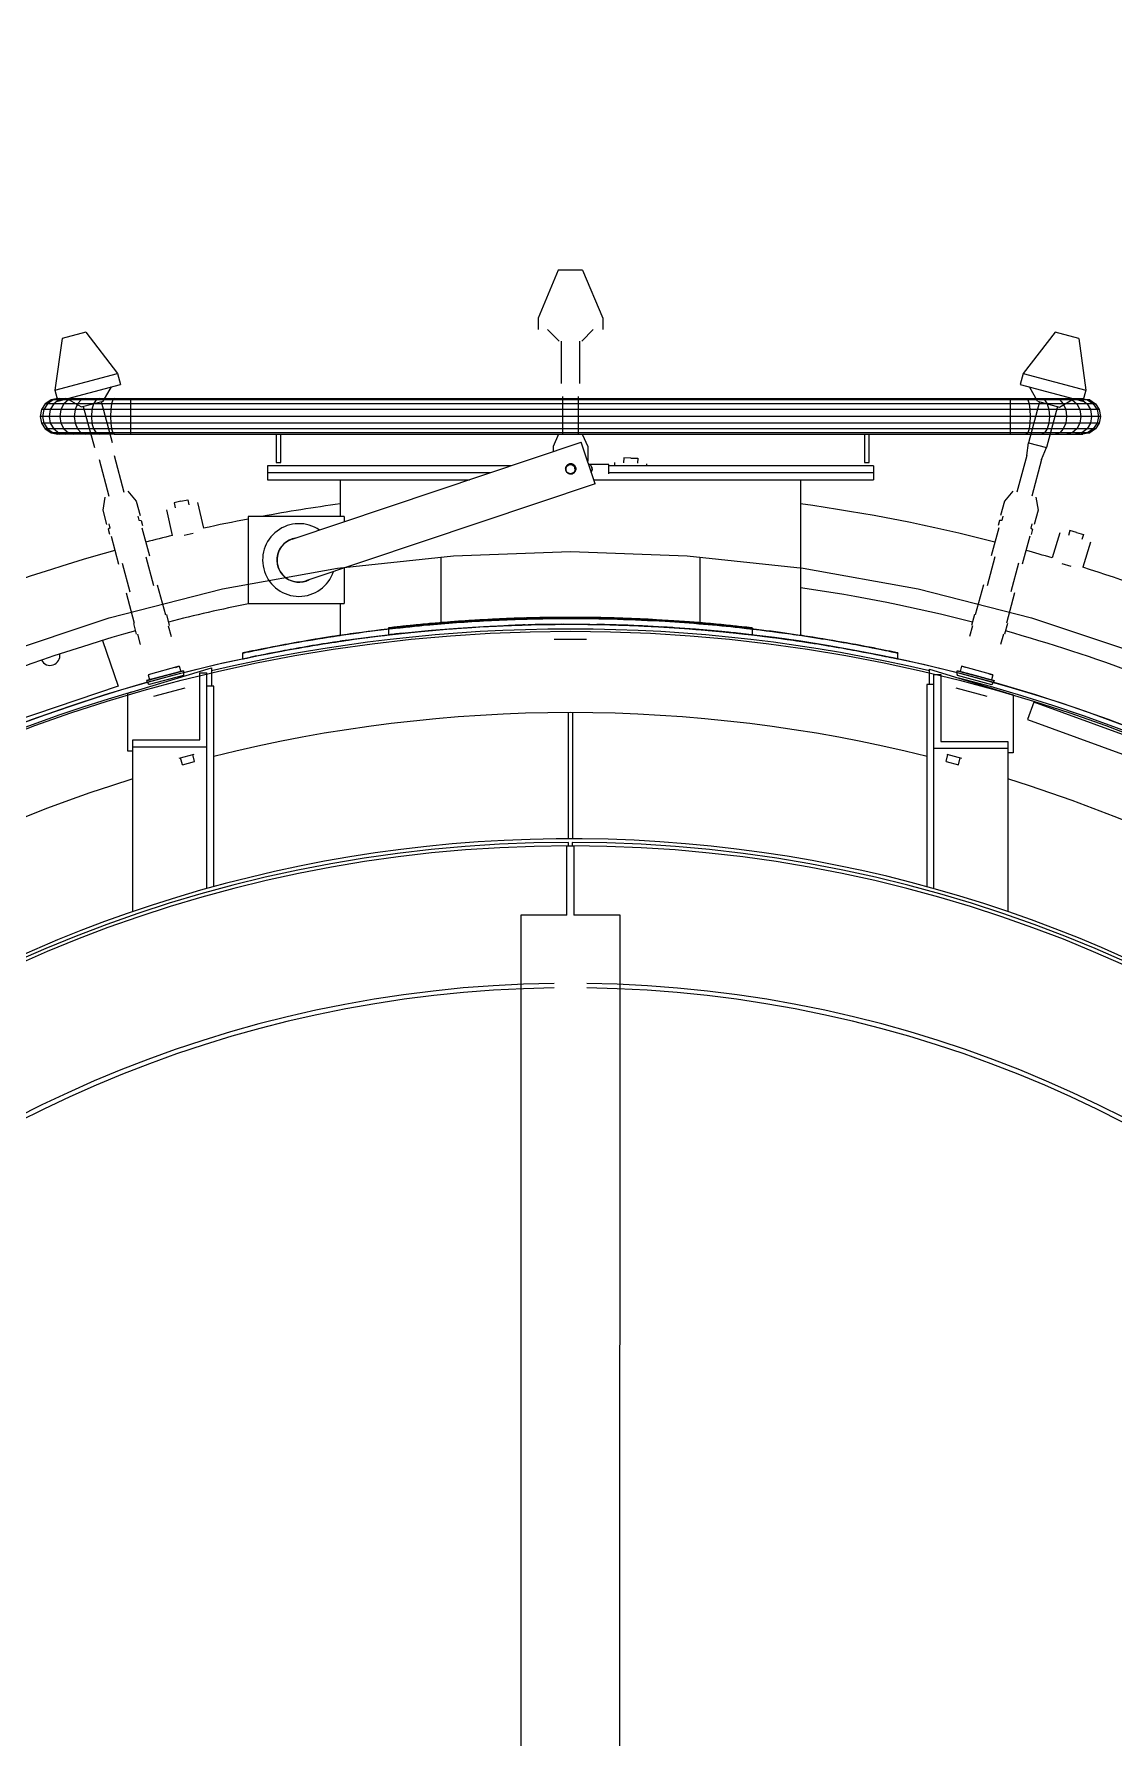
# Model space of a CAD drawing. Header units: metres. Extents: x 0 to 63075, y 0 to 44550.
# Drawn here: x 52629.6 to 52852.5, y 40463.6 to 40815.5 of the extents above; entities that cross this region are included whole.
import ezdxf

# ---------------------------------------------------------------- set-up
doc = ezdxf.new("R2010")
doc.units = ezdxf.units.M
doc.header["$LTSCALE"] = 75
for name, color, linetype in [('GSB', 7, 'Continuous'), ('ML6', 1, 'Continuous'), ('SDM', 7, 'Continuous'), ('SL1', 8, 'Continuous')]:
    doc.layers.add(name, color=color, linetype=linetype)
doc.styles.add('ROMANS', font='ROMANS.SHX')
doc.dimstyles.new('75___1-75', dxfattribs={"dimscale": 75, "dimtxt": 2.5, "dimasz": 2, "dimexe": 1.5, "dimexo": 1, "dimgap": 0.5, "dimtad": 1, "dimdec": 0, "dimzin": 12, "dimtxsty": 'ROMANS', "dimcen": 0, "dimclrd": 256, "dimclre": 256, "dimclrt": 3, "dimazin": 3, "dimtfac": 1, "dimtdec": 0, "dimtmove": 0, "dimatfit": 0, "dimfxl": 1, "dimlwd": -1, "dimlwe": -1, "dimarcsym": 0})

# ---------------------------------------------------------------- blocks, each defined once
blk = doc.blocks.new('A$C6bae614f')
at = {"layer": 'SL1'}
for p, q in [((365353.6, 46291.6), (365326, 46225.7)), ((365387.3, 46291.6), (365353.6, 46291.6)), ((365387.3, 46291.6), (365414.9, 46225.7)), ((365326, 46225.7), (365326, 46209.9)), ((365414.9, 46225.7), (365414.9, 46209.9)), ((364671.7, 46197.4), (364662, 46126.6)), ((364704.2, 46206.1), (364671.7, 46197.4)), ((364704.2, 46206.1), (364747.9, 46149.6)), ((365354.9, 46193.9), (365339, 46209.9)), ((365357.7, 46193.9), (365357.7, 46135.5)), ((365383.1, 46193.9), (365383.1, 46135.5)), ((365386, 46193.9), (365401.9, 46209.9)), ((366036.7, 46206.1), (365993, 46149.6)), ((366069.2, 46197.4), (366036.7, 46206.1)), ((366069.2, 46197.4), (366078.8, 46126.5)), ((364662, 46126.6), (364747.9, 46149.6)), ((364747.9, 46149.6), (364752, 46134.3)), ((365993, 46149.6), (365988.9, 46134.3)), ((365993, 46149.6), (366078.8, 46126.5)), ((364662, 46126.6), (364666.1, 46111.3)), ((364666.1, 46111.3), (364752, 46134.3)), ((364728.2, 46111.4), (364739.5, 46131)), ((365359.8, 46117.7), (365359.8, 46065.8)), ((365381.1, 46117.7), (365381.1, 46065.8)), ((365988.9, 46134.3), (366074.7, 46111.3)), ((366012.7, 46111.4), (366001.4, 46130.9)), ((366078.8, 46126.5), (366074.7, 46111.3)), ((364643.4, 46099.8), (364641.6, 46090.5)), ((364648.7, 46107.7), (364643.4, 46099.8)), ((366097.5, 46099.8), (364643.4, 46099.8)), ((364646.5, 46099.8), (364644.7, 46090.5)), ((364651.7, 46107.7), (364646.5, 46099.8)), ((364656.6, 46113), (364648.7, 46107.7)), ((366092.2, 46107.7), (364648.7, 46107.7)), ((364659.4, 46113), (364651.7, 46107.7)), ((364655.6, 46099.8), (364653.9, 46090.5)), ((364660.3, 46107.7), (364655.6, 46099.8)), ((364666, 46114.9), (364656.6, 46113)), ((366084.3, 46113), (364656.6, 46113)), ((364668.5, 46114.9), (364659.4, 46113)), ((364667.5, 46113), (364660.3, 46107.7)), ((366074.9, 46114.8), (364666, 46114.9)), ((364675.9, 46114.9), (364667.5, 46113)), ((364670.2, 46099.8), (364668.7, 46090.5)), ((364674.3, 46107.7), (364670.2, 46099.8)), ((364680.5, 46113), (364674.3, 46107.7)), ((364698.2, 46103.4), (364678.7, 46114.7)), ((364687.8, 46114.9), (364680.5, 46113)), ((364689.6, 46099.8), (364688.4, 46090.5)), ((364692.9, 46107.7), (364689.6, 46099.8)), ((364697.8, 46113), (364692.9, 46107.7)), ((364703.6, 46114.9), (364697.8, 46113)), ((364698.2, 46103.4), (364728.2, 46111.4)), ((364700.9, 46104.1), (364716.1, 46047.7)), ((364712.8, 46099.8), (364712, 46090.5)), ((364715.1, 46107.7), (364712.8, 46099.8)), ((364718.5, 46113), (364715.1, 46107.7)), ((364722.6, 46114.9), (364718.5, 46113)), ((364725.5, 46110.7), (364740.6, 46054.3)), ((364738.7, 46099.8), (364738.3, 46090.5)), ((364739.9, 46107.7), (364738.7, 46099.8)), ((364741.6, 46113), (364739.9, 46107.7)), ((364743.7, 46114.9), (364741.6, 46113)), ((364766, 46114.9), (364766, 46107.7)), ((364766, 46107.7), (364766, 46099.8)), ((364766, 46099.8), (364766, 46081.2)), ((365974.9, 46114.8), (365974.9, 46113)), ((365974.9, 46113), (365974.9, 46107.7)), ((365974.9, 46107.7), (365974.9, 46066)), ((365997.2, 46114.8), (365999.2, 46113)), ((365999.2, 46113), (366001, 46107.7)), ((366015.4, 46110.6), (366000.3, 46054.2)), ((366001, 46107.7), (366002.2, 46099.8)), ((366002.2, 46099.8), (366002.6, 46090.4)), ((366012.7, 46111.4), (366042.7, 46103.3)), ((366018.3, 46114.8), (366022.4, 46113)), ((366022.4, 46113), (366025.8, 46107.7)), ((366040, 46104.1), (366024.8, 46047.6)), ((366025.8, 46107.7), (366028.1, 46099.8)), ((366028.1, 46099.8), (366028.9, 46090.4)), ((366037.3, 46114.8), (366043.1, 46113)), ((366042.7, 46103.3), (366062.2, 46114.6)), ((366043.1, 46113), (366048, 46107.7)), ((366048, 46107.7), (366051.3, 46099.8)), ((366051.3, 46099.8), (366052.5, 46090.4)), ((366053.1, 46114.8), (366060.4, 46113)), ((366060.4, 46113), (366066.6, 46107.7)), ((366065, 46114.8), (366073.4, 46113)), ((366066.6, 46107.7), (366070.7, 46099.8)), ((366070.7, 46099.8), (366072.2, 46090.4)), ((366072.4, 46114.8), (366081.5, 46113)), ((366073.4, 46113), (366080.6, 46107.7)), ((366074.9, 46114.8), (366084.3, 46113)), ((366080.6, 46107.7), (366085.3, 46099.8)), ((366081.5, 46113), (366089.2, 46107.7)), ((366084.3, 46113), (366092.2, 46107.7)), ((366085.3, 46099.8), (366087, 46090.4)), ((366089.2, 46107.7), (366094.4, 46099.8)), ((366092.2, 46107.7), (366097.5, 46099.8)), ((366094.4, 46099.8), (366096.2, 46090.4)), ((366097.5, 46099.8), (366099.3, 46090.4)), ((364641.6, 46090.5), (364643.4, 46081.2)), ((366099.3, 46090.4), (364641.6, 46090.5)), ((364643.4, 46081.2), (364648.7, 46073.2)), ((366097.5, 46081.1), (364643.4, 46081.2)), ((364644.7, 46090.5), (364646.5, 46081.2)), ((364646.5, 46081.2), (364651.7, 46073.2)), ((364648.7, 46073.2), (364656.6, 46067.9)), ((366092.2, 46073.2), (364648.7, 46073.2)), ((364651.7, 46073.2), (364659.4, 46067.9)), ((364653.9, 46090.5), (364655.6, 46081.2)), ((364655.6, 46081.2), (364660.3, 46073.2)), ((364660.3, 46073.2), (364667.5, 46067.9)), ((364668.7, 46090.5), (364670.2, 46081.2)), ((364670.2, 46081.2), (364674.3, 46073.2)), ((364674.3, 46073.2), (364680.5, 46067.9)), ((364688.4, 46090.5), (364689.6, 46081.2)), ((364689.6, 46081.2), (364692.9, 46073.2)), ((364692.9, 46073.2), (364697.8, 46067.9)), ((364712, 46090.5), (364712.8, 46081.2)), ((364712.8, 46081.2), (364715.1, 46073.2)), ((364715.1, 46073.2), (364718.5, 46067.9)), ((364738.3, 46090.5), (364738.7, 46081.2)), ((364738.7, 46081.2), (364739.9, 46073.2)), ((364739.9, 46073.2), (364741.6, 46067.9)), ((364766, 46081.2), (364766, 46073.2)), ((364766, 46073.2), (364766, 46066.1)), ((366001, 46073.2), (365999.2, 46067.9)), ((366002.2, 46081.1), (366001, 46073.2)), ((366002.6, 46090.4), (366002.2, 46081.1)), ((366025.8, 46073.2), (366022.4, 46067.9)), ((366028.1, 46081.1), (366025.8, 46073.2)), ((366028.9, 46090.4), (366028.1, 46081.1)), ((366048, 46073.2), (366043.1, 46067.9)), ((366051.3, 46081.1), (366048, 46073.2)), ((366052.5, 46090.4), (366051.3, 46081.1)), ((366066.6, 46073.2), (366060.4, 46067.9)), ((366070.7, 46081.1), (366066.6, 46073.2)), ((366072.2, 46090.4), (366070.7, 46081.1)), ((366080.6, 46073.2), (366073.4, 46067.9)), ((366085.3, 46081.1), (366080.6, 46073.2)), ((366089.2, 46073.2), (366081.5, 46067.9)), ((366092.2, 46073.2), (366084.3, 46067.9)), ((366087, 46090.4), (366085.3, 46081.1)), ((366094.4, 46081.1), (366089.2, 46073.2)), ((366097.5, 46081.1), (366092.2, 46073.2)), ((366096.2, 46090.4), (366094.4, 46081.1)), ((366099.3, 46090.4), (366097.5, 46081.1)), ((364656.6, 46067.9), (364666, 46066.1)), ((366081.5, 46067.9), (364656.6, 46067.9)), ((364659.4, 46067.9), (364668.5, 46066.1)), ((364722.6, 46066.1), (364666, 46066.1)), ((364667.5, 46067.9), (364675.9, 46066.1)), ((364680.5, 46067.9), (364687.8, 46066.1)), ((364697.8, 46067.9), (364703.6, 46066.1)), ((364718.5, 46067.9), (364722.6, 46066.1)), ((364743.7, 46066.1), (364722.6, 46066.1)), ((364741.6, 46067.9), (364743.7, 46066.1)), ((364743.7, 46066.1), (366074.9, 46066)), ((364966, 46066.1), (364966, 46027)), ((364972.3, 46027), (364972.3, 46066.1)), ((364987.8, 45921.5), (365385.1, 46054.8)), ((365354.1, 46065.8), (365346.6, 46049.1)), ((365346.6, 46049.1), (365346.6, 46041.9)), ((365404.3, 45997.6), (365385.1, 46054.8)), ((365386.8, 46065.8), (365394.3, 46049.1)), ((365394.3, 46049.1), (365394.3, 46028.8)), ((365774.9, 46066.1), (365774.9, 46027)), ((365781.3, 46027), (365781.3, 46066.1)), ((365999.2, 46067.9), (365997.2, 46066)), ((365997.7, 46036.5), (366000.3, 46054.2)), ((366000.3, 46054.2), (366024.8, 46047.6)), ((366018.2, 46031), (366024.8, 46047.6)), ((366022.4, 46067.9), (366018.3, 46066)), ((366043.1, 46067.9), (366037.3, 46066)), ((366060.4, 46067.9), (366053.1, 46066)), ((366073.4, 46067.9), (366065, 46066)), ((366081.5, 46067.9), (366072.4, 46066)), ((366084.3, 46067.9), (366074.9, 46066)), ((366081.5, 46067.9), (366084.3, 46067.9)), ((364722.6, 46031), (364736.1, 45980.9)), ((364743.2, 46036.6), (364756.7, 45986.4)), ((364966, 46027), (364972.3, 46027)), ((365423.3, 46024.1), (365395.4, 46024.1)), ((365423.3, 46011.6), (365423.3, 46024.1)), ((365431.3, 46027), (365431.1, 46022.4)), ((365443.8, 46033.5), (365443.6, 46026.5)), ((365453.5, 46033.2), (365443.8, 46033.5)), ((365453.5, 46033.2), (365463.2, 46032.8)), ((365463.2, 46032.8), (365462.9, 46025.9)), ((365475.3, 46025.4), (365475.1, 46022.4)), ((365774.9, 46027), (365781.3, 46027)), ((365997.7, 46036.5), (365984.2, 45986.3)), ((366018.2, 46031), (366004.8, 45980.8)), ((365288.6, 46022.4), (364953.9, 46022.4)), ((364953.9, 46022.4), (364953.9, 46003.4)), ((365260.2, 46012.9), (364953.9, 46012.9)), ((364953.9, 46003.4), (365231.8, 46003.4)), ((365053.9, 46003.4), (365053.9, 45952.9)), ((365364, 46017.9), (365364.3, 46017.9)), ((365364.3, 46020.5), (365364.3, 46017.9)), ((365376.8, 46017.9), (365376.8, 46022.1)), ((365378, 46017.9), (365376.8, 46017.9)), ((365400.6, 46011.6), (365399.6, 46011.6)), ((365400.5, 46017.9), (365401.2, 46017.9)), ((365402.3, 46003.4), (365786.9, 46003.3)), ((365786.9, 46022.4), (365423.3, 46022.4)), ((365786.9, 46012.9), (365423.3, 46012.9)), ((365686.9, 46003.3), (365686.9, 45789.2)), ((365786.9, 46022.4), (365786.9, 46003.3)), ((364730.6, 45979.4), (364727.6, 45961.4)), ((364762.1, 45987.8), (364773.7, 45973.7)), ((364835, 45973.7), (364844.5, 45975.8)), ((364844.5, 45975.8), (364846, 45969)), ((365404.3, 45997.6), (365007, 45864.3)), ((365978.8, 45987.8), (365967.1, 45973.7)), ((366010.3, 45979.4), (366013.3, 45961.3)), ((364727.6, 45961.4), (364732.9, 45941.7)), ((364773.7, 45973.7), (364779, 45954.1)), ((364775.9, 45953.3), (364777.4, 45947.5)), ((364815.2, 45961.9), (364823.3, 45926.8)), ((364835, 45973.7), (364825.6, 45971.5)), ((364825.6, 45971.5), (364827.2, 45964.7)), ((364858, 45971.8), (364866.2, 45936.6)), ((364927.7, 45952.9), (364927.7, 45832.9)), ((365059.7, 45952.9), (364927.7, 45952.9)), ((365059.7, 45952.9), (365059.7, 45945.6)), ((365967.1, 45973.7), (365961.9, 45954.1)), ((365965, 45953.2), (365963.5, 45947.4)), ((366013.3, 45961.3), (366008, 45941.7)), ((364737.6, 45936.8), (364735, 45935.2)), ((364735, 45935.2), (364736.9, 45928.3)), ((364736, 45942.6), (364737.6, 45936.8)), ((364777.4, 45947.5), (364780.4, 45947.4)), ((364780.4, 45947.4), (364782.2, 45940.4)), ((364781.6, 45937.3), (364791.9, 45898.7)), ((364851.8, 45929.3), (364839.5, 45926.4)), ((365959.3, 45937.3), (365949, 45898.6)), ((365960.5, 45947.3), (365958.6, 45940.4)), ((365963.5, 45947.4), (365960.5, 45947.3)), ((366004.9, 45942.5), (366003.3, 45936.7)), ((366003.3, 45936.7), (366005.8, 45935.2)), ((366005.8, 45935.2), (366004, 45928.2)), ((366043.2, 45930.4), (366032.7, 45895.9)), ((366057.1, 45933.4), (366055, 45926.8)), ((366066.3, 45930.7), (366057.1, 45933.4)), ((366066.3, 45930.7), (366075.6, 45927.8)), ((364739.1, 45925.9), (364749.4, 45887.3)), ((366001.8, 45925.9), (365991.5, 45887.2)), ((366075.6, 45927.8), (366073.5, 45921.1)), ((366085.3, 45917.5), (366074.8, 45883)), ((364754.5, 45888.6), (364765.1, 45849)), ((364786.8, 45897.3), (364797.4, 45857.7)), ((365050.2, 45881.6), (365209.9, 45898.8)), ((365192.6, 45896.9), (365192.6, 45806.7)), ((365209.9, 45898.8), (365370.4, 45904.5)), ((365370.4, 45904.5), (365531, 45898.8)), ((365531, 45898.8), (365690.6, 45881.6)), ((365548.2, 45896.9), (365548.2, 45806.7)), ((365954.1, 45897.2), (365943.5, 45857.6)), ((365986.3, 45888.6), (365975.7, 45849)), ((366058.6, 45883.8), (366046.5, 45887.5)), ((364802.5, 45859), (364814, 45817.5)), ((364892.2, 45853.1), (365050.2, 45881.6)), ((365059.7, 45882), (365059.7, 45832.9)), ((365690.6, 45881.6), (365848.7, 45853.1)), ((365938.4, 45859), (365926.9, 45817.5)), ((364736.5, 45813.4), (364892.2, 45853.1)), ((364760, 45847.7), (364770.8, 45805.9)), ((365848.7, 45853.1), (366004.3, 45813.4)), ((365980.9, 45847.6), (365970, 45805.9)), ((364584.1, 45762.7), (364736.5, 45813.4)), ((364815.1, 45817.8), (364819.1, 45802.9)), ((364927.7, 45832.9), (365059.7, 45832.9)), ((365053.9, 45832.9), (365053.9, 45789.2)), ((365925.8, 45817.8), (365921.7, 45802.8)), ((366004.3, 45813.4), (366156.7, 45762.6)), ((364769.7, 45805.6), (364773.7, 45790.7)), ((364775.2, 45791.1), (364779.1, 45776.5)), ((364817.7, 45802.5), (364821.6, 45787.9)), ((365120.5, 45799.5), (365120.4, 45799.5)), ((365120.4, 45799.5), (365120.4, 45790)), ((365164.5, 45804.2), (365164.5, 45804.2)), ((365164.5, 45794.7), (365164.5, 45794.7)), ((365169.5, 45804.7), (365169.1, 45804.6)), ((365176.9, 45805.4), (365175.8, 45805.3)), ((365307.8, 45803.6), (365310.8, 45803.7)), ((365370.1, 45804.5), (365371, 45804.5)), ((365548.2, 45797.2), (365548.2, 45797.2)), ((365613.5, 45790.7), (365615.7, 45790.5)), ((365620.4, 45799.5), (365620.4, 45789.9)), ((365923.2, 45802.4), (365919.3, 45787.9)), ((365965.7, 45791), (365961.8, 45776.5)), ((365971.1, 45805.6), (365967.1, 45790.7)), ((364727.4, 45782.3), (364748.8, 45719.3)), ((364920.5, 45765.1), (364920.4, 45765.1)), ((364920.4, 45756.9), (364920.4, 45765.1)), ((365045.4, 45779.8), (365045.4, 45779.9)), ((365053.9, 45781.1), (365053.9, 45781.1)), ((365063.5, 45782.5), (365063.5, 45782.5)), ((365348.2, 45784), (365392.7, 45784)), ((365695.4, 45779.8), (365695.4, 45779.8)), ((365820.4, 45756.8), (365820.4, 45765)), ((364762, 45709.8), (364877, 45744.8)), ((364832.9, 45746.7), (364789.9, 45735.2)), ((364827.5, 45745.3), (364832.9, 45746.7)), ((364832.9, 45746.7), (364834.8, 45739.7)), ((364832.9, 45746.7), (364834.8, 45739.7)), ((364877, 45744.8), (364877, 45719.5)), ((365820.4, 45756.9), (365820.6, 45756.8)), ((365864.2, 45721.8), (365864.2, 45742.7)), ((365864.2, 45742.7), (365979.2, 45707.7)), ((365908, 45746.7), (365906.1, 45739.7)), ((365908, 45746.7), (365906.1, 45739.7)), ((365951, 45735.2), (365908, 45746.7)), ((365913.4, 45745.2), (365908, 45746.7)), ((364748.8, 45719.3), (364606.7, 45671.1)), ((364838.6, 45740.7), (364787.9, 45727.1)), ((364795.3, 45736.6), (364789.9, 45735.2)), ((364789.9, 45735.2), (364791.8, 45728.2)), ((364789.9, 45735.2), (364791.8, 45728.2)), ((364838.5, 45734.1), (364791.3, 45721.5)), ((364861.2, 45645.7), (364861.2, 45737.8)), ((364861.2, 45737.8), (364870.7, 45737.8)), ((364870.7, 45441), (364870.7, 45737.8)), ((364880.2, 45719.5), (364870.7, 45719.5)), ((364880.2, 45443.6), (364880.2, 45719.5)), ((365860.6, 45721.8), (365860.6, 45443.6)), ((365870.2, 45721.8), (365860.6, 45721.8)), ((365870.2, 45735.3), (365879.7, 45735.3)), ((365870.2, 45440.9), (365870.2, 45735.3)), ((365879.7, 45735.3), (365879.7, 45643.2)), ((365902.2, 45740.7), (365953, 45727.1)), ((365949.6, 45721.4), (365902.4, 45734.1)), ((365945.6, 45736.6), (365951, 45735.2)), ((365951, 45735.2), (365949.1, 45728.2)), ((365951, 45735.2), (365949.1, 45728.2)), ((364762, 45629.8), (364762, 45709.8)), ((364797.8, 45705.7), (364840.8, 45717.3)), ((365900.1, 45717.2), (365943.1, 45705.7)), ((365979.2, 45707.7), (365979.2, 45627.7)), ((366007.5, 45697.3), (365998.8, 45673.4)), ((366195.5, 45628.9), (366007.5, 45697.3)), ((365367.3, 45683), (365367.3, 45509.5)), ((365373.6, 45509.5), (365373.6, 45683)), ((365998.8, 45673.4), (366186.8, 45605)), ((364769.1, 45629.8), (364762, 45629.8)), ((364769.1, 45645.7), (364861.2, 45645.7)), ((364769.1, 45409.4), (364769.1, 45645.7)), ((364769.1, 45636.2), (364870.7, 45636.2)), ((364832.6, 45620.5), (364853.2, 45626)), ((364853.9, 45615.9), (364851.4, 45625.5)), ((365971.8, 45633.7), (365870.2, 45633.7)), ((365879.7, 45643.2), (365971.8, 45643.2)), ((365886.9, 45615.8), (365889.5, 45625.5)), ((365887.7, 45626), (365908.2, 45620.5)), ((365971.8, 45643.2), (365971.8, 45409.3)), ((365979.2, 45627.7), (365971.8, 45627.7)), ((364837.1, 45611.4), (364834.5, 45621)), ((364837.1, 45611.4), (364853.9, 45615.9)), ((365886.9, 45615.8), (365903.8, 45611.3)), ((365903.8, 45611.3), (365906.4, 45621)), ((365365.7, 45499.8), (365375.2, 45499.8)), ((365365.7, 45404.5), (365365.7, 45499.8)), ((365368, 45499.8), (365368, 45504.5)), ((365372.8, 45504.5), (365372.8, 45499.8)), ((365375.2, 45499.8), (365375.2, 45404.5)), ((365302.2, 45404.5), (365302.1, 43946.7)), ((365365.7, 45404.5), (365302.2, 45404.5)), ((365438.7, 45404.5), (365375.2, 45404.5)), ((365438.6, 43946.7), (365438.7, 45404.5))]:
    blk.add_line(p, q, dxfattribs=at)
for centre, radius in [((365370.6, 46017.9), 6.25), ((365370.4, 43654.5), 2150), ((365370.4, 43654.5), 2140.5)]:
    blk.add_circle(centre, radius, dxfattribs=at)
for centre, radius, start, end in [((365371, 46018.3), 7.07, 266.4501, 288.4989), ((365370.4, 43654.5), 2337.1, 97.7811, 100.4527), ((365370.4, 43654.5), 2337.1, 75.5375, 82.2151), ((365370.4, 43654.5), 2337.1, 100.9176, 102.4588), ((364997.4, 45892.9), 50, 55.6498, 341.4509), ((365370.4, 43654.5), 2337.1, 105.5375, 117.4588), ((365370.4, 43654.5), 2337.1, 103.5375, 104.4588), ((364997.4, 45892.9), 30.5, 99.9872, 297.1135), ((364997.4, 45892.9), 30.2, 108.5503, 288.5503), ((365370.4, 43654.5), 2337.1, 73.5375, 74.4588), ((365370.4, 43654.5), 2337.1, 68.1208, 72.4588), ((365370.4, 43654.5), 2222.8, 75.6037, 81.8123), ((365370.4, 43654.5), 2222.8, 101.4819, 104.3925), ((365369.7, 43668.7), 2145.4, 91.6497, 92.7166), ((365370.4, 43654.5), 2150, 1.1828, 189), ((365370.4, 43654.5), 2222.8, 105.6037, 119.3925), ((365370.4, 43654.5), 2143.5, 76.6809, 103.3057), ((365381.4, 43557.2), 2248, 96.1433, 96.6667), ((365365.7, 43701.4), 2112.4, 95.1275, 96.4682), ((365373.9, 43620.7), 2193.5, 95.477, 96.4421), ((365371.2, 43649.8), 2154.8, 91.6746, 91.9955), ((365370.1, 43645.6), 2159, 87.8948, 89.0315), ((365375.1, 43732.6), 2071.8, 86.225, 86.6726), ((365362.1, 43561.5), 2252.9, 84.8599, 85.2604), ((365378, 43744.2), 2069.5, 84.8441, 85.2808), ((365374.8, 43698.4), 2105.9, 83.5733, 84.8459), ((365370.4, 43654.5), 2222.8, 69.4626, 74.3925), ((365399.6, 43850.1), 1952.3, 81.6479, 81.8075), ((364655.2, 45761.5), 13.5, 208.0862, 9.41), ((365533.1, 44433.4), 1354.3, 77.7491, 78.1189), ((365370.4, 43654.5), 2143.5, 1.1864, 75.5738), ((365370.4, 43654.5), 2143.5, 106.3021, 165.1114), ((365370.4, 43654.5), 2028.5, 76.0134, 103.9828), ((365370.4, 43654.5), 2028.5, 107.2423, 162.472), ((365370.4, 43654.5), 2028.5, 17.5242, 72.754), ((365370.4, 43654.5), 1855, 313.8991, 229.5193), ((365370.4, 43654.5), 1850, 90.0718, 179.9244), ((365370.4, 43654.5), 1845.2, 90.072, 179.9242), ((365370.4, 43654.5), 1850, 0.0718, 89.9244), ((365370.4, 43654.5), 1845.2, 0.072, 89.9242), ((365370.4, 43654.5), 1656.3, 90.7765, 179.2198), ((365370.4, 43654.5), 1650, 90.7795, 179.2168), ((365370.4, 43654.5), 1656.3, 0.7765, 89.2198), ((365370.4, 43654.5), 1650, 0.7795, 89.2168)]:
    blk.add_arc(centre, radius, start, end, dxfattribs=at)
for centre, major_axis, ratio, start_param, end_param in [((365396.1, 46017.9), (0, 6.25), 0.704416, 4.712389, 6.283185), ((365370.6, 46011.7), (6.25, 0), 0.302029, 2.276963, 2.334974), ((365370.6, 46011.7), (6.25, 0), 0.302029, 0.676906, 0.864629), ((365396.1, 46017.9), (0, 6.25), 0.704416, 3.870248, 4.712389), ((365396.1, 46017.9), (0, -6.25), 0.704416, 0.728655, 1.570796), ((365400.6, 46017.9), (0, -6.25), 0.086824, 4.297471, 4.672487), ((365400.6, 46017.9), (0, 6.25), 0.086824, 1.155878, 1.530894), ((365400.6, 46017.9), (0, -6.25), 0.086824, 4.752291, 5.127307)]:
    blk.add_ellipse(centre, major_axis=major_axis, ratio=ratio, start_param=start_param, end_param=end_param, dxfattribs=at)
for points, knots in [([(365373.2, 46011.6), (365374.5, 46012), (365375.7, 46012.9), (365376.5, 46014), (365376.8, 46014.3), (365377, 46014.7), (365377.2, 46015.1), (365377.9, 46016.3), (365378.1, 46017.8), (365377.9, 46019.1), (365377.9, 46019.6), (365377.7, 46020.1), (365377.6, 46020.5), (365377.2, 46021.8), (365376.3, 46023), (365375.2, 46023.8), (365374.9, 46024.1), (365374.5, 46024.3), (365374.1, 46024.5), (365372.9, 46025.1), (365371.4, 46025.4), (365370.1, 46025.2), (365369.6, 46025.1), (365369.2, 46025), (365368.7, 46024.9), (365367.5, 46024.5), (365366.3, 46023.6), (365365.4, 46022.5), (365365.1, 46022.1), (365364.9, 46021.8), (365364.7, 46021.4), (365364.1, 46020.2), (365363.8, 46018.7), (365364, 46017.3), (365364.1, 46016.9), (365364.2, 46016.4), (365364.3, 46016), (365364.7, 46014.7), (365365.6, 46013.5), (365366.7, 46012.7), (365367.1, 46012.4), (365367.5, 46012.2), (365367.9, 46012), (365369, 46011.4), (365370.5, 46011.1), (365371.9, 46011.3), (365372.3, 46011.4), (365372.8, 46011.5), (365373.2, 46011.6)], [-42.355672, -42.355672, -42.355672, -42.355672, -38.384623, -38.384623, -38.384623, -37.06094, -37.06094, -37.06094, -33.0903, -33.0903, -33.0903, -31.766754, -31.766754, -31.766754, -27.796114, -27.796114, -27.796114, -26.472567, -26.472567, -26.472567, -22.501519, -22.501519, -22.501519, -21.177836, -21.177836, -21.177836, -17.206787, -17.206787, -17.206787, -15.883104, -15.883104, -15.883104, -11.912465, -11.912465, -11.912465, -10.588918, -10.588918, -10.588918, -6.618278, -6.618278, -6.618278, -5.294732, -5.294732, -5.294732, -1.323683, -1.323683, -1.323683, 0, 0, 0, 0]), ([(365373.2, 46011.6), (365371.9, 46011.1), (365370.4, 46011.1), (365369.1, 46011.5), (365368.7, 46011.6), (365368.2, 46011.8), (365367.8, 46012), (365366.6, 46012.5), (365365.6, 46013.6), (365364.9, 46014.8), (365364.7, 46015.2), (365364.5, 46015.6), (365364.3, 46016), (365363.9, 46017.3), (365363.9, 46018.8), (365364.2, 46020.1), (365364.3, 46020.5), (365364.5, 46021), (365364.7, 46021.4), (365365.3, 46022.6), (365366.3, 46023.6), (365367.5, 46024.3), (365367.9, 46024.6), (365368.3, 46024.7), (365368.7, 46024.9), (365370, 46025.3), (365371.5, 46025.4), (365372.8, 46025), (365373.3, 46024.9), (365373.7, 46024.7), (365374.1, 46024.5), (365375.3, 46024), (365376.4, 46022.9), (365377.1, 46021.7), (365377.3, 46021.3), (365377.5, 46020.9), (365377.6, 46020.5), (365378.1, 46019.2), (365378.1, 46017.7), (365377.7, 46016.4), (365377.6, 46015.9), (365377.4, 46015.5), (365377.2, 46015.1), (365376.7, 46013.9), (365375.6, 46012.8), (365374.4, 46012.2), (365374, 46011.9), (365373.6, 46011.7), (365373.2, 46011.6)], [0, 0, 0, 0, 3.971049, 3.971049, 3.971049, 5.294732, 5.294732, 5.294732, 9.265371, 9.265371, 9.265371, 10.588918, 10.588918, 10.588918, 14.559558, 14.559558, 14.559558, 15.883104, 15.883104, 15.883104, 19.854153, 19.854153, 19.854153, 21.177836, 21.177836, 21.177836, 25.148885, 25.148885, 25.148885, 26.472567, 26.472567, 26.472567, 30.443207, 30.443207, 30.443207, 31.766754, 31.766754, 31.766754, 35.737394, 35.737394, 35.737394, 37.06094, 37.06094, 37.06094, 41.031989, 41.031989, 41.031989, 42.355672, 42.355672, 42.355672, 42.355672]), ([(365366.4, 46023.5), (365366, 46023.2), (365365.7, 46022.9), (365365.4, 46022.5), (365365.1, 46022.1), (365364.9, 46021.8), (365364.7, 46021.4)], [23.86288, 23.86288, 23.86288, 23.86288, 25.191261, 25.191261, 25.191261, 26.514032, 26.514032, 26.514032, 26.514032]), ([(365371.5, 46025.2), (365371, 46025.3), (365370.5, 46025.2), (365370.1, 46025.2), (365369.6, 46025.1), (365369.2, 46025), (365368.7, 46024.9)], [18.562265, 18.562265, 18.562265, 18.562265, 19.88737, 19.88737, 19.88737, 21.211575, 21.211575, 21.211575, 21.211575]), ([(365376.2, 46022.8), (365375.9, 46023.2), (365375.6, 46023.5), (365375.2, 46023.8), (365374.9, 46024.1), (365374.5, 46024.3), (365374.1, 46024.5)], [13.255983, 13.255983, 13.255983, 13.255983, 14.583757, 14.583757, 14.583757, 15.907739, 15.907739, 15.907739, 15.907739]), ([(365364, 46018.7), (365364, 46018.3), (365364, 46017.8), (365364, 46017.3), (365364.1, 46016.9), (365364.2, 46016.4), (365364.3, 46016)], [29.170011, 29.170011, 29.170011, 29.170011, 30.494319, 30.494319, 30.494319, 31.817698, 31.817698, 31.817698, 31.817698]), ([(365365.7, 46013.6), (365366, 46013.3), (365366.3, 46013), (365366.7, 46012.7), (365367.1, 46012.4), (365367.5, 46012.2), (365367.8, 46012)], [34.469326, 34.469326, 34.469326, 34.469326, 35.7971, 35.7971, 35.7971, 37.121082, 37.121082, 37.121082, 37.121082]), ([(365375.5, 46012.9), (365375.9, 46013.3), (365376.2, 46013.6), (365376.5, 46014), (365376.8, 46014.3), (365377, 46014.7), (365377.2, 46015.1)], [2.614808, 2.614808, 2.614808, 2.614808, 3.977918, 3.977918, 3.977918, 5.300689, 5.300689, 5.300689, 5.300689]), ([(365378, 46017.8), (365378, 46018.2), (365378, 46018.7), (365377.9, 46019.1), (365377.9, 46019.6), (365377.7, 46020.1), (365377.6, 46020.5)], [7.956668, 7.956668, 7.956668, 7.956668, 9.280976, 9.280976, 9.280976, 10.604355, 10.604355, 10.604355, 10.604355]), ([(364920.4, 45765.1), (364919.8, 45764.9), (364931.7, 45767.6), (364954.7, 45772.1), (364966.2, 45774.4), (364980.5, 45777.1), (364997, 45780), (365013.6, 45782.9), (365032.3, 45786), (365052.2, 45789), (365086.9, 45794.2), (365130, 45799.7), (365177.4, 45803.9), (365204.5, 45806.4), (365233, 45808.4), (365261.9, 45809.8), (365290.9, 45811.3), (365320.3, 45812.1), (365348.8, 45812.5), (365356, 45812.5), (365363.1, 45812.6), (365370.2, 45812.6), (365413, 45812.6), (365457.6, 45811.2), (365500.6, 45808.6), (365536.4, 45806.5), (365571.1, 45803.4), (365602.9, 45800), (365628.4, 45797.2), (365652, 45794.2), (365673.1, 45791.2), (365678.4, 45790.5), (365683.5, 45789.7), (365688.5, 45789), (365718.7, 45784.5), (365745.7, 45779.7), (365767, 45775.8), (365784.6, 45772.5), (365798.3, 45769.7), (365807.2, 45767.8), (365814.4, 45766.4), (365818.6, 45765.5), (365820, 45765.2), (365820.4, 45765.1), (365820.6, 45765), (365820.6, 45765), (365820.6, 45765), (365817.8, 45765.6), (365812, 45766.9)], [0, 0, 0, 0, 170.05271, 170.05271, 170.05271, 255.079064, 255.079064, 255.079064, 340.105419, 340.105419, 340.105419, 488.891654, 488.891654, 488.891654, 573.912359, 573.912359, 573.912359, 658.933065, 658.933065, 658.933065, 680.188241, 680.188241, 680.188241, 807.719299, 807.719299, 807.719299, 913.995181, 913.995181, 913.995181, 999.015887, 999.015887, 999.015887, 1020.271063, 1020.271063, 1020.271063, 1147.810595, 1147.810595, 1147.810595, 1254.093539, 1254.093539, 1254.093539, 1339.119894, 1339.119894, 1339.119894, 1360.376482, 1360.376482, 1360.376482, 1446.186736, 1446.186736, 1446.186736, 1446.186736]), ([(365811.9, 45766.9), (365816.2, 45766), (365818.9, 45765.4), (365820, 45765.2), (365820.4, 45765.1), (365820.6, 45765), (365820.6, 45765), (365820.7, 45765), (365814.4, 45766.4), (365801.4, 45769.1), (365790.5, 45771.3), (365775, 45774.4), (365755.8, 45777.8), (365740.4, 45780.6), (365722.6, 45783.7), (365703.5, 45786.7), (365698.8, 45787.4), (365693.9, 45788.2), (365688.9, 45788.9), (365658.9, 45793.4), (365623, 45798.1), (365583.5, 45802), (365550.6, 45805.3), (365515.1, 45808), (365478.9, 45809.8), (365450, 45811.3), (365420.6, 45812.1), (365392, 45812.5), (365384.9, 45812.5), (365377.8, 45812.6), (365370.7, 45812.6), (365327.9, 45812.6), (365283.3, 45811.3), (365240.3, 45808.6), (365204.5, 45806.5), (365169.8, 45803.4), (365137.9, 45800), (365112.5, 45797.2), (365088.8, 45794.2), (365067.7, 45791.2), (365062.5, 45790.5), (365057.4, 45789.7), (365052.3, 45789), (365022.2, 45784.5), (364995.1, 45779.7), (364973.9, 45775.8), (364956.2, 45772.5), (364942.6, 45769.7), (364933.6, 45767.9), (364926.5, 45766.4), (364922.3, 45765.5), (364920.9, 45765.2), (364920.6, 45765.1), (364920.4, 45765.1), (364920.4, 45765.1)], [-1446.185662, -1446.185662, -1446.185662, -1446.185662, -1381.633071, -1381.633071, -1381.633071, -1360.376482, -1360.376482, -1360.376482, -1232.83695, -1232.83695, -1232.83695, -1126.554007, -1126.554007, -1126.554007, -1041.527652, -1041.527652, -1041.527652, -1020.271063, -1020.271063, -1020.271063, -892.740005, -892.740005, -892.740005, -786.464123, -786.464123, -786.464123, -701.443418, -701.443418, -701.443418, -680.188241, -680.188241, -680.188241, -552.657183, -552.657183, -552.657183, -446.381301, -446.381301, -446.381301, -361.360595, -361.360595, -361.360595, -340.105419, -340.105419, -340.105419, -212.565887, -212.565887, -212.565887, -106.282943, -106.282943, -106.282943, -21.256589, -21.256589, -21.256589, 0, 0, 0, 0]), ([(365120.4, 45799.5), (365120.1, 45799.5), (365126.7, 45800.3), (365139.4, 45801.7), (365145.8, 45802.3), (365153.8, 45803.2), (365163, 45804.1), (365172.1, 45804.9), (365182.6, 45805.9), (365193.6, 45806.8), (365210.2, 45808.2), (365230.2, 45809.6), (365252.2, 45810.8), (365266.8, 45811.6), (365282.3, 45812.3), (365298.2, 45812.8), (365314.2, 45813.4), (365330.5, 45813.7), (365346.6, 45813.9), (365354.6, 45814), (365362.6, 45814), (365370.5, 45814), (365401.9, 45814.1), (365435.3, 45813.3), (365466.2, 45811.9), (365481.6, 45811.2), (365496.3, 45810.4), (365510, 45809.5), (365523.6, 45808.6), (365536.1, 45807.7), (365547.2, 45806.8), (365563.9, 45805.4), (365578.9, 45804), (365590.7, 45802.8), (365598.6, 45802), (365605, 45801.2), (365609.8, 45800.7), (365614.6, 45800.2), (365617.7, 45799.8), (365619.3, 45799.6), (365620.1, 45799.5), (365620.4, 45799.5), (365620.5, 45799.5), (365620.7, 45799.5), (365618.1, 45799.8), (365612.9, 45800.4)], [-1508.199203, -1508.199203, -1508.199203, -1508.199203, -1413.936463, -1413.936463, -1413.936463, -1366.805094, -1366.805094, -1366.805094, -1319.673724, -1319.673724, -1319.673724, -1248.977103, -1248.977103, -1248.977103, -1201.846023, -1201.846023, -1201.846023, -1154.714942, -1154.714942, -1154.714942, -1131.149402, -1131.149402, -1131.149402, -1036.887241, -1036.887241, -1036.887241, -989.75616, -989.75616, -989.75616, -942.62508, -942.62508, -942.62508, -871.928025, -871.928025, -871.928025, -824.796656, -824.796656, -824.796656, -777.665286, -777.665286, -777.665286, -754.099601, -754.099601, -754.099601, -694.359005, -694.359005, -694.359005, -694.359005]), ([(365612.9, 45800.4), (365616, 45800), (365618.1, 45799.8), (365619.3, 45799.6), (365620.1, 45799.5), (365620.4, 45799.5), (365620.5, 45799.5), (365620.8, 45799.4), (365614.2, 45800.3), (365601.4, 45801.6), (365595, 45802.3), (365587.1, 45803.2), (365577.9, 45804), (365568.7, 45804.9), (365558.3, 45805.9), (365547.2, 45806.8), (365530.6, 45808.2), (365510.7, 45809.6), (365488.7, 45810.8), (365474.1, 45811.6), (365458.6, 45812.3), (365442.6, 45812.8), (365426.7, 45813.4), (365410.4, 45813.7), (365394.3, 45813.9), (365386.3, 45814), (365378.3, 45814), (365370.4, 45814), (365338.9, 45814.1), (365305.5, 45813.3), (365274.7, 45811.9), (365259.3, 45811.2), (365244.5, 45810.4), (365230.9, 45809.5), (365217.3, 45808.6), (365204.8, 45807.7), (365193.6, 45806.8), (365176.9, 45805.4), (365161.9, 45804), (365150.2, 45802.8), (365142.3, 45802), (365135.9, 45801.3), (365131.1, 45800.7), (365126.3, 45800.2), (365123.1, 45799.8), (365121.6, 45799.7), (365120.8, 45799.6), (365120.4, 45799.5), (365120.4, 45799.5)], [694.369982, 694.369982, 694.369982, 694.369982, 730.533917, 730.533917, 730.533917, 754.099601, 754.099601, 754.099601, 848.362341, 848.362341, 848.362341, 895.49371, 895.49371, 895.49371, 942.62508, 942.62508, 942.62508, 1013.321701, 1013.321701, 1013.321701, 1060.452781, 1060.452781, 1060.452781, 1107.583862, 1107.583862, 1107.583862, 1131.149402, 1131.149402, 1131.149402, 1225.411563, 1225.411563, 1225.411563, 1272.542644, 1272.542644, 1272.542644, 1319.673724, 1319.673724, 1319.673724, 1390.370779, 1390.370779, 1390.370779, 1437.502148, 1437.502148, 1437.502148, 1484.633518, 1484.633518, 1484.633518, 1508.199203, 1508.199203, 1508.199203, 1508.199203]), ([(365297, 45812.8), (365287.3, 45812.5), (365277.7, 45812.1), (365268.4, 45811.6), (365258, 45811.1), (365248.1, 45810.6), (365238.9, 45810), (365229.7, 45809.5), (365221.3, 45808.9), (365213.8, 45808.4), (365202.6, 45807.5), (365192.5, 45806.7), (365184.5, 45806), (365179.2, 45805.6), (365174.9, 45805.2), (365171.7, 45804.9), (365168.5, 45804.6), (365166.3, 45804.4), (365165.3, 45804.3), (365164.8, 45804.2), (365164.5, 45804.2), (365164.5, 45804.2)], [-218.720091, -218.720091, -218.720091, -218.720091, -190.321499, -190.321499, -190.321499, -158.587703, -158.587703, -158.587703, -126.853907, -126.853907, -126.853907, -79.283692, -79.283692, -79.283692, -47.570215, -47.570215, -47.570215, -15.856738, -15.856738, -15.856738, 0, 0, 0, 0]), ([(364920.4, 45756.9), (364919.8, 45756.7), (364931.7, 45759.4), (364954.7, 45764), (364966.2, 45766.2), (364980.5, 45769), (364997, 45771.9), (365013.6, 45774.8), (365032.3, 45777.9), (365052.2, 45780.9), (365086.9, 45786.1), (365130, 45791.6), (365177.4, 45795.9), (365204.5, 45798.3), (365233, 45800.4), (365261.9, 45801.8), (365290.9, 45803.3), (365320.3, 45804.1), (365348.8, 45804.5), (365356, 45804.5), (365363.1, 45804.6), (365370.2, 45804.6), (365413, 45804.6), (365457.6, 45803.2), (365500.6, 45800.6), (365536.4, 45798.4), (365571.1, 45795.4), (365602.9, 45791.9), (365628.4, 45789.2), (365652, 45786.1), (365673.1, 45783.1), (365678.4, 45782.4), (365683.5, 45781.6), (365688.5, 45780.9), (365718.7, 45776.4), (365745.7, 45771.6), (365767, 45767.6), (365784.6, 45764.3), (365798.3, 45761.5), (365807.2, 45759.7), (365814.4, 45758.2), (365818.6, 45757.3), (365820, 45757), (365820.4, 45756.9), (365820.6, 45756.9), (365820.6, 45756.8), (365820.6, 45756.8), (365820.6, 45756.8), (365820.6, 45756.8)], [-2720.818551, -2720.818551, -2720.818551, -2720.818551, -2550.761656, -2550.761656, -2550.761656, -2465.733209, -2465.733209, -2465.733209, -2380.704761, -2380.704761, -2380.704761, -2231.915015, -2231.915015, -2231.915015, -2146.892303, -2146.892303, -2146.892303, -2061.869592, -2061.869592, -2061.869592, -2040.613914, -2040.613914, -2040.613914, -1913.079846, -1913.079846, -1913.079846, -1806.801456, -1806.801456, -1806.801456, -1721.778744, -1721.778744, -1721.778744, -1700.523066, -1700.523066, -1700.523066, -1572.980395, -1572.980395, -1572.980395, -1466.694835, -1466.694835, -1466.694835, -1381.666388, -1381.666388, -1381.666388, -1360.409276, -1360.409276, -1360.409276, -1360.15998, -1360.15998, -1360.15998, -1360.15998]), ([(364931, 45767.3), (364936.7, 45768.5), (364944.6, 45770.2), (364954.7, 45772.1), (364966.2, 45774.4), (364980.5, 45777.1), (364997, 45780), (365013.6, 45782.9), (365032.3, 45786), (365052.2, 45789), (365052.8, 45789.1), (365053.3, 45789.1), (365053.9, 45789.2)], [-2625.012374, -2625.012374, -2625.012374, -2625.012374, -2550.700255, -2550.700255, -2550.700255, -2465.6739, -2465.6739, -2465.6739, -2380.647546, -2380.647546, -2380.647546, -2378.126715, -2378.126715, -2378.126715, -2378.126715]), ([(365053.9, 45789.2), (365023.1, 45784.7), (364995.5, 45779.8), (364973.9, 45775.8), (364956.2, 45772.5), (364942.6, 45769.7), (364933.6, 45767.9), (364932.8, 45767.7), (364931.9, 45767.5), (364931.1, 45767.3)], [2378.389264, 2378.389264, 2378.389264, 2378.389264, 2508.187078, 2508.187078, 2508.187078, 2614.470021, 2614.470021, 2614.470021, 2625.021203, 2625.021203, 2625.021203, 2625.021203]), ([(365045.4, 45779.8), (365045, 45779.7), (365053.5, 45781.1), (365070.2, 45783.5), (365078.5, 45784.6), (365088.8, 45786.1), (365100.7, 45787.6), (365112.7, 45789.1), (365126.2, 45790.7), (365140.6, 45792.2), (365162.2, 45794.6), (365188.1, 45797), (365216.6, 45799), (365235.7, 45800.4), (365255.8, 45801.6), (365276.5, 45802.5), (365297.2, 45803.4), (365318.4, 45804), (365339.4, 45804.3), (365349.8, 45804.5), (365360.2, 45804.5), (365370.5, 45804.6), (365411.4, 45804.6), (365454.9, 45803.3), (365494.9, 45800.9), (365514.9, 45799.8), (365534.1, 45798.4), (365551.8, 45796.9), (365569.6, 45795.4), (365585.8, 45793.8), (365600.3, 45792.2), (365622, 45789.9), (365641.5, 45787.4), (365656.8, 45785.4), (365667, 45784), (365675.4, 45782.8), (365681.6, 45781.9), (365687.8, 45781), (365691.9, 45780.4), (365694, 45780), (365695, 45779.9), (365695.4, 45779.8), (365695.5, 45779.8)], [0, 0, 0, 0, 122.62641, 122.62641, 122.62641, 183.939614, 183.939614, 183.939614, 245.252819, 245.252819, 245.252819, 337.220972, 337.220972, 337.220972, 398.533073, 398.533073, 398.533073, 459.845175, 459.845175, 459.845175, 490.501226, 490.501226, 490.501226, 613.12543, 613.12543, 613.12543, 674.437532, 674.437532, 674.437532, 735.749633, 735.749633, 735.749633, 827.71944, 827.71944, 827.71944, 889.032645, 889.032645, 889.032645, 950.34585, 950.34585, 950.34585, 980.983435, 980.983435, 980.983435, 980.983435]), ([(365110.5, 45796.8), (365119.8, 45798), (365130, 45799.1), (365140.6, 45800.3), (365148.6, 45801.1), (365157.2, 45802), (365166.3, 45802.9)], [-1761.932306, -1761.932306, -1761.932306, -1761.932306, -1716.730944, -1716.730944, -1716.730944, -1682.590374, -1682.590374, -1682.590374, -1682.590374]), ([(365130.1, 45791.1), (365132.7, 45791.4), (365135.8, 45791.7), (365139.4, 45792.1), (365145.8, 45792.8), (365153.8, 45793.6), (365163, 45794.5), (365172.1, 45795.4), (365182.6, 45796.3), (365193.6, 45797.3), (365210.2, 45798.6), (365230.2, 45800.1), (365252.2, 45801.3), (365266.8, 45802.1), (365282.3, 45802.8), (365298.2, 45803.3), (365314.2, 45803.9), (365330.5, 45804.2), (365346.6, 45804.4), (365354.6, 45804.5), (365362.6, 45804.5), (365370.5, 45804.5), (365401.9, 45804.6), (365435.3, 45803.8), (365466.2, 45802.4), (365481.6, 45801.7), (365496.3, 45800.9), (365510, 45800), (365523.6, 45799.1), (365536.1, 45798.2), (365547.2, 45797.2), (365554.9, 45796.6), (365562.1, 45796), (365568.9, 45795.3)], [67.721191, 67.721191, 67.721191, 67.721191, 94.263554, 94.263554, 94.263554, 141.395331, 141.395331, 141.395331, 188.527107, 188.527107, 188.527107, 259.224331, 259.224331, 259.224331, 306.355814, 306.355814, 306.355814, 353.487296, 353.487296, 353.487296, 377.053038, 377.053038, 377.053038, 471.316003, 471.316003, 471.316003, 518.447485, 518.447485, 518.447485, 565.578968, 565.578968, 565.578968, 597.896789, 597.896789, 597.896789, 597.896789]), ([(365273.1, 45802.3), (365295.1, 45803.3), (365317.8, 45804), (365340.2, 45804.3), (365350.4, 45804.5), (365360.5, 45804.5), (365370.5, 45804.6), (365370.5, 45804.6), (365370.6, 45804.6), (365370.7, 45804.6)], [1337.541822, 1337.541822, 1337.541822, 1337.541822, 1403.043226, 1403.043226, 1403.043226, 1432.894963, 1432.894963, 1432.894963, 1433.142531, 1433.142531, 1433.142531, 1433.142531]), ([(365464.1, 45802.5), (365473.4, 45802.1), (365482.6, 45801.6), (365491.7, 45801.1), (365511.2, 45800), (365529.8, 45798.7), (365547.1, 45797.3), (365564.4, 45795.8), (365580.2, 45794.3), (365594.3, 45792.8), (365615.4, 45790.6), (365634.4, 45788.3), (365649.3, 45786.4), (365659.3, 45785.1), (365667.4, 45783.9), (365673.5, 45783.1), (365677.7, 45782.5), (365680.9, 45782), (365683.2, 45781.7)], [1524.618637, 1524.618637, 1524.618637, 1524.618637, 1552.301912, 1552.301912, 1552.301912, 1612.005387, 1612.005387, 1612.005387, 1671.708861, 1671.708861, 1671.708861, 1761.26552, 1761.26552, 1761.26552, 1820.969959, 1820.969959, 1820.969959, 1862.663167, 1862.663167, 1862.663167, 1862.663167]), ([(365630.4, 45788.8), (365621, 45789.9), (365610.9, 45791.1), (365600.3, 45792.2), (365592.3, 45793.1), (365583.7, 45794), (365574.6, 45794.8)], [-780.957624, -780.957624, -780.957624, -780.957624, -735.749633, -735.749633, -735.749633, -701.637472, -701.637472, -701.637472, -701.637472]), ([(365045.4, 45779.8), (365018, 45775.7), (364993.5, 45771.3), (364973.9, 45767.6), (364956.2, 45764.3), (364942.6, 45761.6), (364933.6, 45759.7), (364932.7, 45759.5), (364931.8, 45759.3), (364931, 45759.2)], [-330.317973, -330.317973, -330.317973, -330.317973, -212.571119, -212.571119, -212.571119, -106.285559, -106.285559, -106.285559, -95.27526, -95.27526, -95.27526, -95.27526]), ([(365063.3, 45782.5), (365059.5, 45781.9), (365056.9, 45781.6), (365055.4, 45781.3), (365054.6, 45781.2), (365054.1, 45781.1), (365053.9, 45781.1)], [880.195792, 880.195792, 880.195792, 880.195792, 925.411089, 925.411089, 925.411089, 949.905347, 949.905347, 949.905347, 949.905347]), ([(365695.5, 45779.8), (365695.9, 45779.7), (365687.3, 45781.1), (365670.7, 45783.5), (365668.2, 45783.8), (365665.4, 45784.2), (365662.5, 45784.6)], [-981.02147, -981.02147, -981.02147, -981.02147, -858.376043, -858.376043, -858.376043, -839.50458, -839.50458, -839.50458, -839.50458]), ([(365695.4, 45779.8), (365722.8, 45775.6), (365747.4, 45771.3), (365767, 45767.6), (365784.6, 45764.3), (365798.3, 45761.5), (365807.2, 45759.7), (365808.9, 45759.3), (365810.4, 45759), (365811.8, 45758.7)], [1030.091303, 1030.091303, 1030.091303, 1030.091303, 1147.838157, 1147.838157, 1147.838157, 1254.123716, 1254.123716, 1254.123716, 1274.153136, 1274.153136, 1274.153136, 1274.153136])]:
    blk.add_open_spline(points, degree=3, knots=knots, dxfattribs=at)
for points in [[(365382.3, 45812.5), (365406.1, 45812.4), (365430.7, 45811.9), (365454.7, 45810.9)], [(365120.4, 45799.5), (365120.4, 45799.5), (365120.4, 45799.5), (365120.4, 45799.5)], [(365164.5, 45804.2), (365164.3, 45804.2), (365168.2, 45804.6), (365175.8, 45805.3)], [(365358.6, 45804.5), (365334.5, 45804.4), (365309.8, 45803.8), (365285.5, 45802.9)], [(364920.4, 45765.1), (364920.4, 45765.1), (364920.4, 45765.1), (364920.4, 45765.1)], [(365045.4, 45779.8), (365045.2, 45779.8), (365048.1, 45780.2), (365053.9, 45781.1)], [(365053.9, 45781.1), (365053.7, 45781.1), (365056.3, 45781.5), (365061.5, 45782.2)], [(365053.9, 45781.1), (365053.8, 45781.1), (365053.8, 45781.1), (365053.9, 45781.1)], [(364920.4, 45756.9), (364920.1, 45756.8), (364923.7, 45757.6), (364930.9, 45759.1)]]:
    blk.add_open_spline(points, degree=3, dxfattribs=at)
for points, weights in [([(364787.9, 45727.1), (364796.7, 45729.6), (364805.2, 45731.9), (364813.2, 45734), (364821.3, 45736.2), (364829.7, 45738.4), (364838.6, 45740.7)], [0.041207220195, 0.0444714801337, 0.0477357400724, 0.0510000000111, 0.0477357412814, 0.0444714825517, 0.041207223822]), ([(365902.2, 45740.7), (365911.1, 45738.4), (365919.6, 45736.2), (365927.6, 45734), (365935.7, 45731.8), (365944.1, 45729.5), (365953, 45727.1)], [0.0412072239386, 0.0444714826507, 0.0477357413628, 0.0510000000748, 0.0477357401322, 0.0444714801895, 0.0412072202468])]:
    blk.add_rational_spline(points, weights, degree=3, knots=[0, 0, 0, 0, 0.5, 0.5, 0.5, 1, 1, 1, 1], dxfattribs=at)
for points, weights in [([(364791.3, 45721.5), (364790.2, 45723.3), (364789.1, 45725.2), (364787.9, 45727.1)], [0.000226326625394, 0.000225238989638, 0.000224151353882, 0.000223063718126]), ([(364838.6, 45740.7), (364838.6, 45738.4), (364838.6, 45736.2), (364838.5, 45734.1)], [0.000223063712065, 0.000224151351188, 0.000225238990312, 0.000226326629435]), ([(365902.4, 45734.1), (365902.3, 45736.2), (365902.3, 45738.4), (365902.2, 45740.7)], [0.000226326629296, 0.000225238990329, 0.000224151351361, 0.000223063712394]), ([(365953, 45727.1), (365951.8, 45725.1), (365950.7, 45723.2), (365949.6, 45721.4)], [0.000223063718172, 0.000224151353929, 0.000225238989685, 0.000226326625441])]:
    blk.add_rational_spline(points, weights, degree=3, dxfattribs=at)
blk = doc.blocks.new('zw$15D4')
at = {"layer": 'ML6', "xscale": 0.2502808837766805, "yscale": 0.2502808837766805, "zscale": 0.2502808837766805}
blk.add_blockref('A$C6bae614f', (-85544.74, -3177.34), dxfattribs=at)

msp = doc.modelspace()

# ---------------------------------------------------------------- block references
at = {"layer": 'GSB', "xscale": 0.6000000000000068, "yscale": 0.6000000000000068, "zscale": 0.6000000000000068}
msp.add_blockref('zw$15D4', (49200, 35721.63), dxfattribs=at)

# ---------------------------------------------------------------- leaders
at = {"layer": 'SDM'}
msp.add_leader([(52766.71, 37891.88), (59453.13, 42438.72), (62243.43, 42438.72)], dimstyle='75___1-75', override={"dimtad": 0}, dxfattribs=at)

doc.saveas('drawing.dxf')
